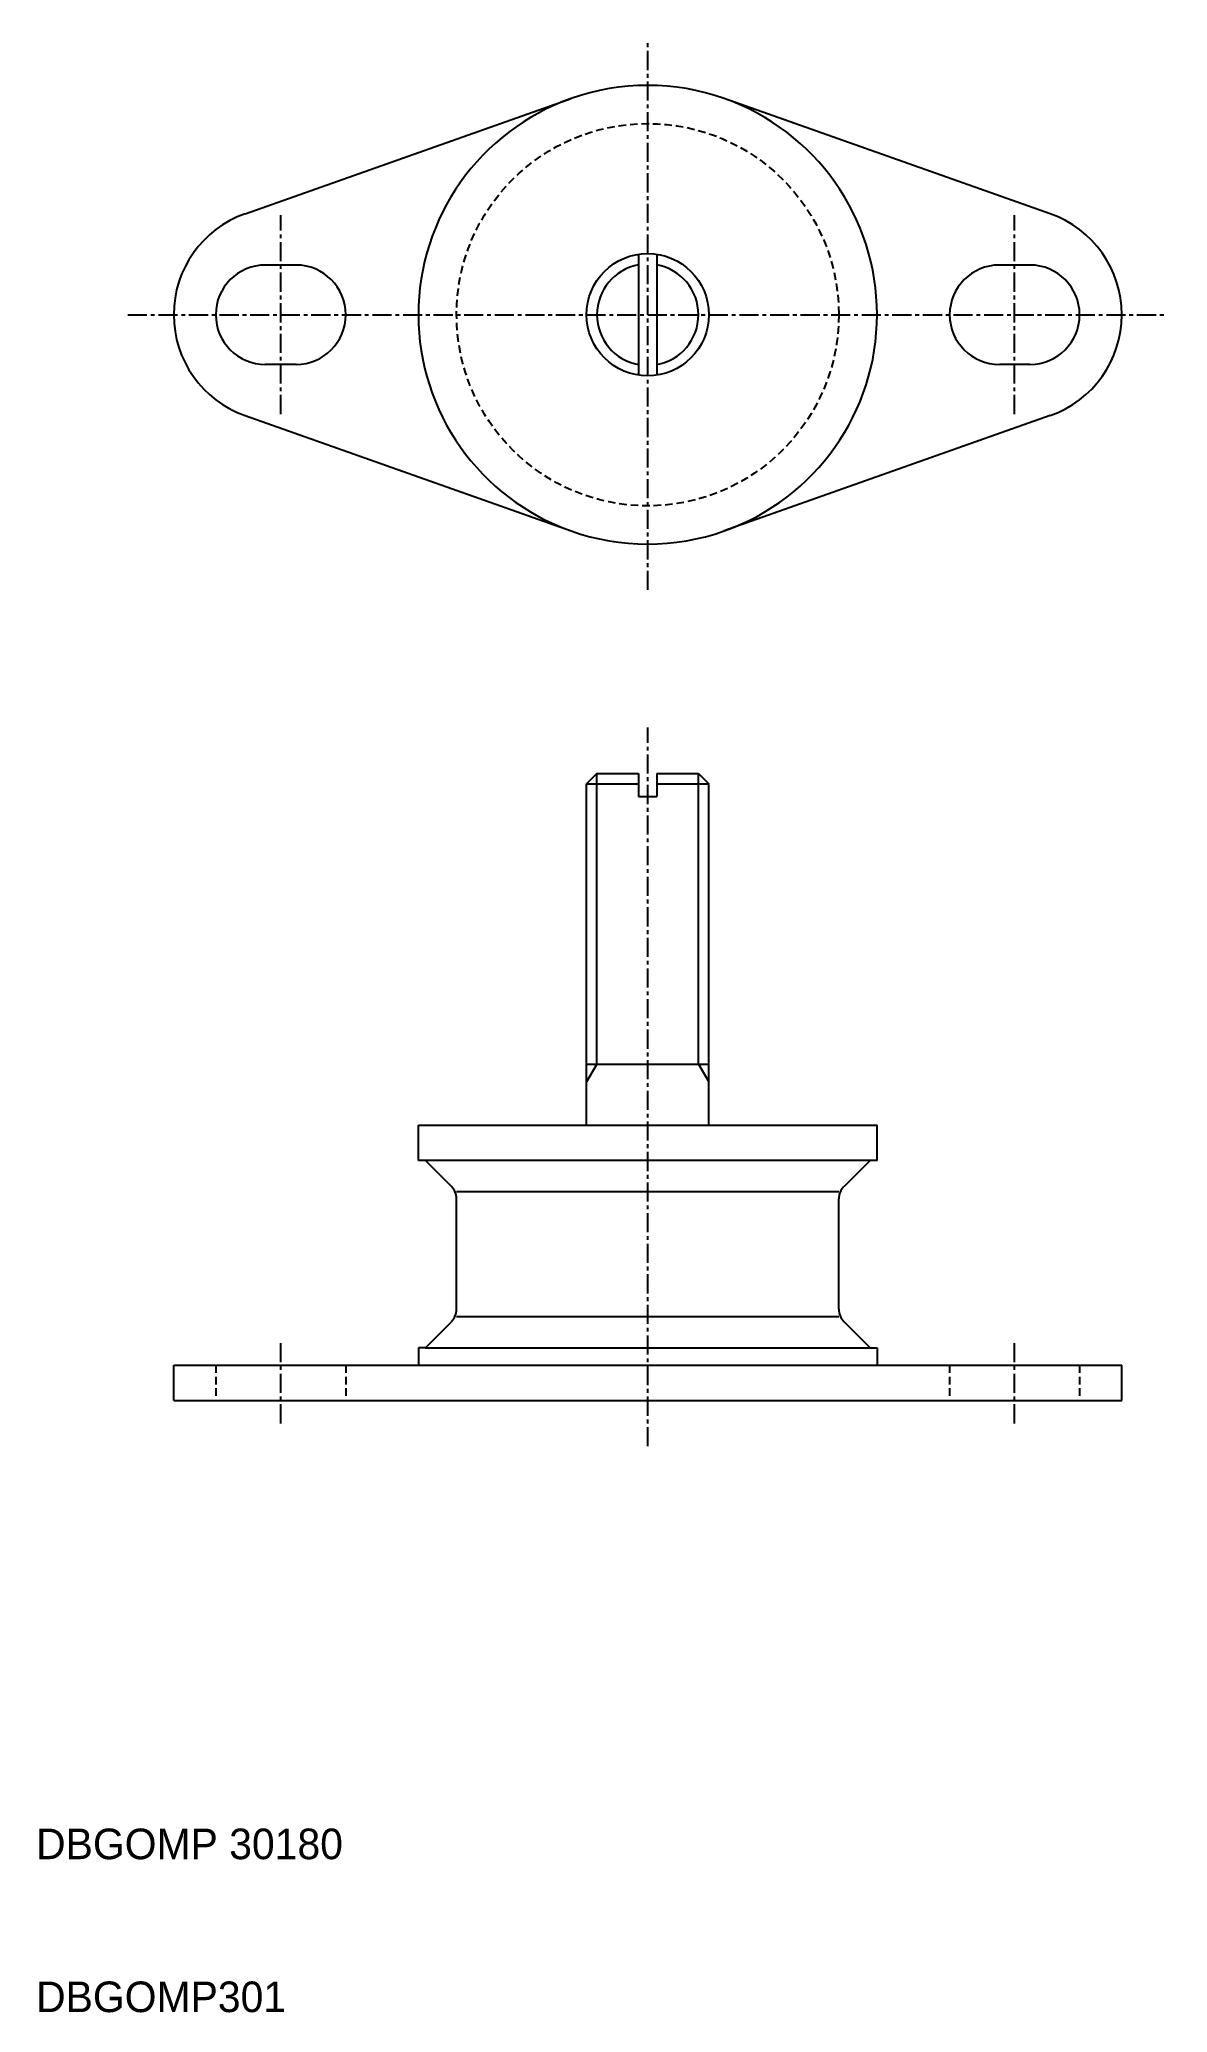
# Model space of a CAD drawing. Extents: x 10 to 84, y 10 to 139.
import ezdxf

# ---------------------------------------------------------------- set-up
doc = ezdxf.new("R2010")
doc.units = 0
doc.linetypes.add('CENTER', pattern=[2, 1.25, -0.25, 0.25, -0.25])
doc.linetypes.add('DASHED', pattern=[0.75, 0.5, -0.25])
doc.layers.get('0').update_dxf_attribs({"linetype": 'CONTINUOUS'})
doc.layers.add('CENTER', color=1, linetype='CENTER')

# ---------------------------------------------------------------- blocks, each defined once
blk = doc.blocks.new('A$C77B54946')
at = {"color": 7, "linetype": 'CONTINUOUS'}
for p, q in [((-3.25, -1), (-3.25, 1)), ((3.25, -1), (3.25, 1))]:
    blk.add_line(p, q, dxfattribs=at)
for centre, start, end in [((0, 1), 0, 180), ((0, -1), 180, 0)]:
    blk.add_arc(centre, 3.25, start, end, dxfattribs=at)

msp = doc.modelspace()

# ---------------------------------------------------------------- linework, layer by layer
at = {"color": 7, "linetype": 'CONTINUOUS'}
for p, q in [((23.67, 127.6), (45, 135.14)), ((76.33, 127.6), (55, 135.14)), ((49.4, 124.95), (49.4, 117.05)), ((50.6, 124.95), (50.6, 117.05)), ((23.67, 114.4), (45, 106.86)), ((76.33, 114.4), (55, 106.86)), ((46.68, 91), (46, 90.32)), ((46, 68), (46, 90.32)), ((46, 90.32), (49.4, 90.32)), ((46.68, 91), (49.4, 91)), ((49.4, 91), (49.4, 89.5)), ((50.6, 91), (50.6, 89.5)), ((50.6, 91), (53.32, 91)), ((50.6, 90.32), (54, 90.32)), ((53.32, 91), (54, 90.32)), ((54, 68), (54, 90.32)), ((49.4, 89.5), (50.6, 89.5)), ((46, 72), (54, 72)), ((35, 65.7), (35, 68)), ((35, 68), (65, 68)), ((65, 65.7), (65, 68)), ((65, 65.7), (35, 65.7)), ((35.46, 65.7), (37.16, 64)), ((64.54, 65.7), (62.84, 64)), ((37.5, 63.66), (62.5, 63.66)), ((37.5, 55.97), (37.5, 63.18)), ((62.5, 55.97), (62.5, 63.18)), ((37.5, 55.49), (62.5, 55.49)), ((35.46, 53.45), (37.16, 55.15)), ((64.54, 53.45), (62.84, 55.15)), ((35, 53.45), (35, 52.3)), ((35.46, 53.45), (35, 53.45)), ((35.46, 53.45), (64.54, 53.45)), ((64.54, 53.45), (65, 53.45)), ((65, 53.45), (65, 52.3)), ((19, 52.3), (81, 52.3)), ((19, 50), (19, 52.3)), ((81, 50), (81, 52.3)), ((19, 50), (81, 50))]:
    msp.add_line(p, q, dxfattribs=at)
at = {"color": 3, "linetype": 'CONTINUOUS'}
for p, q in [((46.68, 72), (46.68, 91)), ((53.32, 72), (53.32, 91)), ((46.68, 72), (46, 70.83)), ((53.32, 72), (54, 70.83))]:
    msp.add_line(p, q, dxfattribs=at)
at = {"color": 3, "linetype": 'DASHED'}
for p, q in [((21.75, 52.3), (21.75, 50)), ((30.25, 52.3), (30.25, 50)), ((69.75, 52.3), (69.75, 50)), ((78.25, 52.3), (78.25, 50))]:
    msp.add_line(p, q, dxfattribs=at)
msp.add_circle((50, 121), 12.5, dxfattribs=at)
at = {"color": 7, "linetype": 'CONTINUOUS'}
msp.add_circle((50, 121), 4, dxfattribs=at)
for centre, radius, start, end in [((50, 121), 15, 70.5288, 109.4712), ((50, 121), 15, 109.4712, 250.5288), ((50, 121), 15, 289.4712, 70.5288), ((26, 121), 7, 109.4712, 250.5288), ((74, 121), 7, 289.4712, 70.5288), ((50, 121), 15, 250.5288, 289.4712), ((36.35, 63.18), 1.15, 0, 45), ((63.65, 63.18), 1.15, 135, 180), ((36.35, 55.97), 1.15, 315, 0), ((63.65, 55.97), 1.15, 180, 225)]:
    msp.add_arc(centre, radius, start, end, dxfattribs=at)
at = {"color": 3, "linetype": 'CONTINUOUS'}
for start, end in [(100.4008, 259.5992), (280.4008, 79.5992)]:
    msp.add_arc((50, 121), 3.32, start, end, dxfattribs=at)
at = {"layer": 'CENTER', "color": 1, "linetype": 'CENTER'}
for p, q in [((50, 103), (50, 139)), ((26, 114.5), (26, 127.5)), ((74, 114.5), (74, 127.5)), ((16, 121), (84, 121)), ((50, 47), (50, 94)), ((26, 48.5), (26, 53.8)), ((74, 48.5), (74, 53.8))]:
    msp.add_line(p, q, dxfattribs=at)

# ---------------------------------------------------------------- block references
at = {"color": 7, "linetype": 'CONTINUOUS', "rotation": 90}
for p in [(26, 121), (74, 121)]:
    msp.add_blockref('A$C77B54946', p, dxfattribs=at)

# ---------------------------------------------------------------- texts
at = {"color": 7, "linetype": 'CONTINUOUS'}
for s, p in [('DBGOMP 30180', (10, 20)), ('DBGOMP301', (10, 10))]:
    msp.add_text(s, height=2, dxfattribs=at).set_placement(p)

doc.saveas('drawing.dxf')
